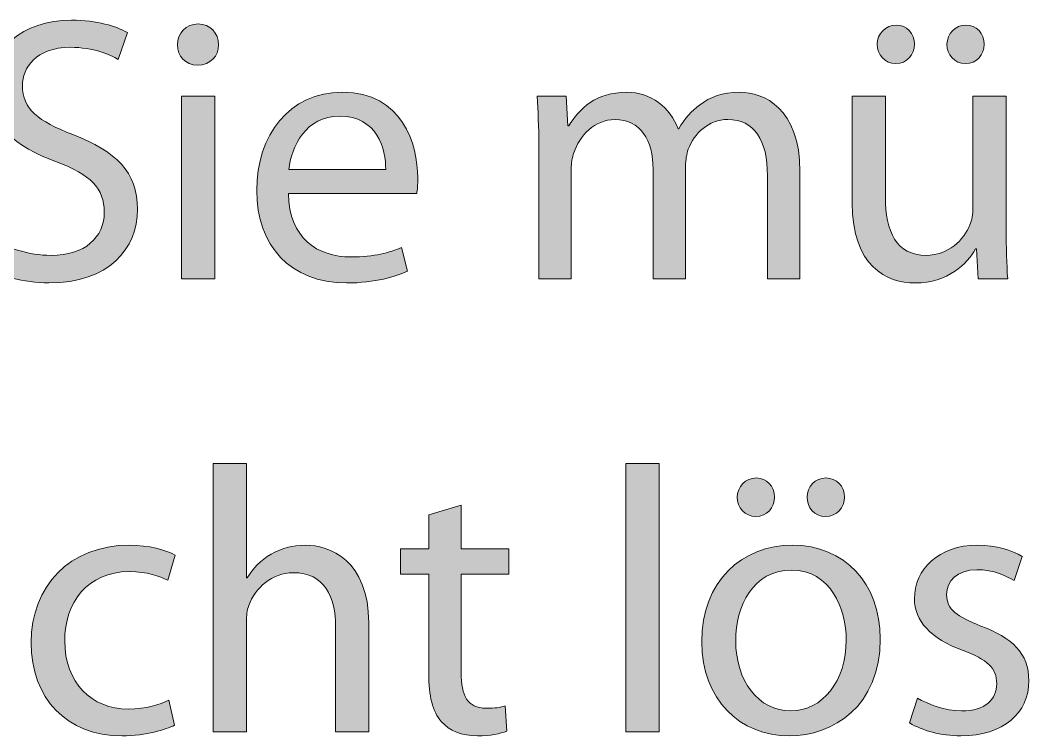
# Model space of a CAD drawing. Header units: inches. Extents: x 0 to 395, y 0 to 191.
# Drawn here: x 340 to 352.84, y 0.04 to 9.15 of the extents above; entities that cross this region are included whole.
import ezdxf

# ---------------------------------------------------------------- set-up
doc = ezdxf.new("R2010")
doc.units = ezdxf.units.IN
doc.header["$MEASUREMENT"] = 0
doc.layers.add('Template', color=7, linetype='Continuous')

# ---------------------------------------------------------------- blocks, each defined once
blk = doc.blocks.new('block 34')
at = {"layer": 'Template', "true_color": 0xf6921e}
h = blk.add_hatch(color=30, dxfattribs=at)
h.dxf.hatch_style = 2
edge = h.paths.add_edge_path()
edge.add_spline(control_points=[(339.652, 6.366), (339.839, 6.246), (340.108, 6.155), (340.396, 6.155), (340.823, 6.155), (341.073, 6.38), (341.073, 6.707), (341.073, 7.005), (340.9, 7.182), (340.463, 7.346), (339.935, 7.538), (339.609, 7.816), (339.609, 8.268), (339.609, 8.772), (340.026, 9.146), (340.655, 9.146), (340.982, 9.146), (341.227, 9.069), (341.366, 8.988), (341.366, 8.988), (341.25, 8.647), (341.25, 8.647), (341.15, 8.709), (340.934, 8.801), (340.641, 8.801), (340.199, 8.801), (340.031, 8.536), (340.031, 8.315), (340.031, 8.013), (340.228, 7.864), (340.674, 7.691), (341.222, 7.48), (341.496, 7.216), (341.496, 6.741), (341.496, 6.241), (341.131, 5.804), (340.367, 5.804), (340.055, 5.804), (339.714, 5.9), (339.541, 6.015), (339.541, 6.015), (339.652, 6.366), (339.652, 6.366)], knot_values=[0, 0, 0, 0, 1, 1, 1, 2, 2, 2, 3, 3, 3, 4, 4, 4, 5, 5, 5, 6, 6, 6, 7, 7, 7, 8, 8, 8, 9, 9, 9, 10, 10, 10, 11, 11, 11, 12, 12, 12, 13, 13, 13, 14, 14, 14, 14], degree=3, periodic=1)
h = blk.add_hatch(color=30, dxfattribs=at)
h.dxf.hatch_style = 2
edge = h.paths.add_edge_path()
edge.add_spline(control_points=[(342.527, 8.834), (342.527, 8.69), (342.426, 8.575), (342.259, 8.575), (342.105, 8.575), (342.004, 8.69), (342.004, 8.834), (342.004, 8.978), (342.109, 9.098), (342.268, 9.098), (342.421, 9.098), (342.527, 8.983), (342.527, 8.834)], knot_values=[0, 0, 0, 0, 1, 1, 1, 2, 2, 2, 3, 3, 3, 4, 4, 4, 4], degree=3, periodic=1)
h.paths.add_polyline_path([(342.057, 5.857), (342.057, 8.181), (342.479, 8.181), (342.479, 5.857)])
h = blk.add_hatch(color=30, dxfattribs=at)
h.dxf.hatch_style = 2
edge = h.paths.add_edge_path()
edge.add_spline(control_points=[(352.55, 6.496), (352.55, 6.251), (352.555, 6.04), (352.569, 5.857), (352.569, 5.857), (352.195, 5.857), (352.195, 5.857), (352.195, 5.857), (352.17, 6.236), (352.17, 6.236), (352.17, 6.236), (352.161, 6.236), (352.161, 6.236), (352.055, 6.049), (351.806, 5.804), (351.392, 5.804), (351.028, 5.804), (350.591, 6.011), (350.591, 6.822), (350.591, 6.822), (350.591, 8.181), (350.591, 8.181), (350.591, 8.181), (351.013, 8.181), (351.013, 8.181), (351.013, 8.181), (351.013, 6.899), (351.013, 6.899), (351.013, 6.457), (351.152, 6.155), (351.532, 6.155), (351.815, 6.155), (352.012, 6.352), (352.089, 6.544), (352.113, 6.601), (352.127, 6.678), (352.127, 6.76), (352.127, 6.76), (352.127, 8.181), (352.127, 8.181), (352.127, 8.181), (352.55, 8.181), (352.55, 8.181), (352.55, 8.181), (352.55, 6.496), (352.55, 6.496)], knot_values=[0, 0, 0, 0, 1, 1, 1, 2, 2, 2, 3, 3, 3, 4, 4, 4, 5, 5, 5, 6, 6, 6, 7, 7, 7, 8, 8, 8, 9, 9, 9, 10, 10, 10, 11, 11, 11, 12, 12, 12, 13, 13, 13, 14, 14, 14, 15, 15, 15, 15], degree=3, periodic=1)
edge = h.paths.add_edge_path()
edge.add_spline(control_points=[(350.908, 8.839), (350.908, 8.973), (351.013, 9.084), (351.152, 9.084), (351.282, 9.084), (351.383, 8.978), (351.383, 8.839), (351.383, 8.709), (351.287, 8.594), (351.143, 8.594), (351.008, 8.594), (350.908, 8.709), (350.908, 8.839)], knot_values=[0, 0, 0, 0, 1, 1, 1, 2, 2, 2, 3, 3, 3, 4, 4, 4, 4], degree=3, periodic=1)
edge = h.paths.add_edge_path()
edge.add_spline(control_points=[(351.796, 8.839), (351.796, 8.973), (351.901, 9.084), (352.036, 9.084), (352.17, 9.084), (352.271, 8.978), (352.271, 8.839), (352.271, 8.709), (352.175, 8.594), (352.031, 8.594), (351.892, 8.594), (351.796, 8.709), (351.796, 8.839)], knot_values=[0, 0, 0, 0, 1, 1, 1, 2, 2, 2, 3, 3, 3, 4, 4, 4, 4], degree=3, periodic=1)
h = blk.add_hatch(color=30, dxfattribs=at)
h.dxf.hatch_style = 2
edge = h.paths.add_edge_path()
edge.add_spline(control_points=[(343.415, 6.942), (343.425, 6.371), (343.785, 6.135), (344.212, 6.135), (344.514, 6.135), (344.702, 6.188), (344.855, 6.256), (344.855, 6.256), (344.932, 5.953), (344.932, 5.953), (344.783, 5.886), (344.524, 5.804), (344.154, 5.804), (343.439, 5.804), (343.012, 6.28), (343.012, 6.98), (343.012, 7.682), (343.425, 8.229), (344.102, 8.229), (344.865, 8.229), (345.062, 7.566), (345.062, 7.139), (345.062, 7.052), (345.057, 6.99), (345.048, 6.942), (345.048, 6.942), (343.415, 6.942), (343.415, 6.942)], knot_values=[0, 0, 0, 0, 1, 1, 1, 2, 2, 2, 3, 3, 3, 4, 4, 4, 5, 5, 5, 6, 6, 6, 7, 7, 7, 8, 8, 8, 9, 9, 9, 9], degree=3, periodic=1)
edge = h.paths.add_edge_path()
edge.add_spline(control_points=[(344.654, 7.245), (344.658, 7.509), (344.543, 7.926), (344.068, 7.926), (343.636, 7.926), (343.453, 7.538), (343.42, 7.245), (343.42, 7.245), (344.654, 7.245), (344.654, 7.245)], knot_values=[0, 0, 0, 0, 1, 1, 1, 2, 2, 2, 3, 3, 3, 3], degree=3, periodic=1)
h = blk.add_hatch(color=30, dxfattribs=at)
h.dxf.hatch_style = 2
edge = h.paths.add_edge_path()
edge.add_spline(control_points=[(346.602, 7.552), (346.602, 7.797), (346.592, 7.989), (346.583, 8.181), (346.583, 8.181), (346.952, 8.181), (346.952, 8.181), (346.952, 8.181), (346.971, 7.802), (346.971, 7.802), (346.971, 7.802), (346.986, 7.802), (346.986, 7.802), (347.116, 8.023), (347.332, 8.229), (347.721, 8.229), (348.033, 8.229), (348.273, 8.037), (348.374, 7.763), (348.374, 7.763), (348.383, 7.763), (348.383, 7.763), (348.456, 7.898), (348.551, 7.994), (348.647, 8.066), (348.787, 8.171), (348.935, 8.229), (349.156, 8.229), (349.468, 8.229), (349.925, 8.027), (349.925, 7.221), (349.925, 7.221), (349.925, 5.857), (349.925, 5.857), (349.925, 5.857), (349.512, 5.857), (349.512, 5.857), (349.512, 5.857), (349.512, 7.168), (349.512, 7.168), (349.512, 7.619), (349.344, 7.883), (349.007, 7.883), (348.763, 7.883), (348.58, 7.706), (348.503, 7.504), (348.484, 7.441), (348.47, 7.369), (348.47, 7.293), (348.47, 7.293), (348.47, 5.857), (348.47, 5.857), (348.47, 5.857), (348.057, 5.857), (348.057, 5.857), (348.057, 5.857), (348.057, 7.25), (348.057, 7.25), (348.057, 7.619), (347.893, 7.883), (347.572, 7.883), (347.312, 7.883), (347.116, 7.672), (347.049, 7.461), (347.024, 7.403), (347.015, 7.326), (347.015, 7.254), (347.015, 7.254), (347.015, 5.857), (347.015, 5.857), (347.015, 5.857), (346.602, 5.857), (346.602, 5.857), (346.602, 5.857), (346.602, 7.552), (346.602, 7.552)], knot_values=[0, 0, 0, 0, 1, 1, 1, 2, 2, 2, 3, 3, 3, 4, 4, 4, 5, 5, 5, 6, 6, 6, 7, 7, 7, 8, 8, 8, 9, 9, 9, 10, 10, 10, 11, 11, 11, 12, 12, 12, 13, 13, 13, 14, 14, 14, 15, 15, 15, 16, 16, 16, 17, 17, 17, 18, 18, 18, 19, 19, 19, 20, 20, 20, 21, 21, 21, 22, 22, 22, 23, 23, 23, 24, 24, 24, 25, 25, 25, 25], degree=3, periodic=1)
h = blk.add_hatch(color=30, dxfattribs=at)
h.dxf.hatch_style = 2
edge = h.paths.add_edge_path()
edge.add_spline(control_points=[(342.46, 3.506), (342.46, 3.506), (342.882, 3.506), (342.882, 3.506), (342.882, 3.506), (342.882, 2.052), (342.882, 2.052), (342.882, 2.052), (342.892, 2.052), (342.892, 2.052), (342.959, 2.171), (343.065, 2.282), (343.195, 2.354), (343.319, 2.426), (343.468, 2.469), (343.627, 2.469), (343.939, 2.469), (344.438, 2.277), (344.438, 1.48), (344.438, 1.48), (344.438, 0.097), (344.438, 0.097), (344.438, 0.097), (344.016, 0.097), (344.016, 0.097), (344.016, 0.097), (344.016, 1.432), (344.016, 1.432), (344.016, 1.807), (343.876, 2.119), (343.478, 2.119), (343.204, 2.119), (342.993, 1.926), (342.911, 1.701), (342.887, 1.638), (342.882, 1.576), (342.882, 1.499), (342.882, 1.499), (342.882, 0.097), (342.882, 0.097), (342.882, 0.097), (342.46, 0.097), (342.46, 0.097), (342.46, 0.097), (342.46, 3.506), (342.46, 3.506)], knot_values=[0, 0, 0, 0, 1, 1, 1, 2, 2, 2, 3, 3, 3, 4, 4, 4, 5, 5, 5, 6, 6, 6, 7, 7, 7, 8, 8, 8, 9, 9, 9, 10, 10, 10, 11, 11, 11, 12, 12, 12, 13, 13, 13, 14, 14, 14, 15, 15, 15, 15], degree=3, periodic=1)
h = blk.add_hatch(color=30, dxfattribs=at)
h.dxf.hatch_style = 2
h.paths.add_polyline_path([(347.711, 3.506), (348.133, 3.506), (348.133, 0.097), (347.711, 0.097)])
h = blk.add_hatch(color=30, dxfattribs=at)
h.dxf.hatch_style = 2
edge = h.paths.add_edge_path()
edge.add_spline(control_points=[(350.947, 1.278), (350.947, 0.419), (350.347, 0.044), (349.789, 0.044), (349.165, 0.044), (348.675, 0.505), (348.675, 1.24), (348.675, 2.013), (349.189, 2.469), (349.828, 2.469), (350.495, 2.469), (350.947, 1.984), (350.947, 1.278)], knot_values=[0, 0, 0, 0, 1, 1, 1, 2, 2, 2, 3, 3, 3, 4, 4, 4, 4], degree=3, periodic=1)
edge = h.paths.add_edge_path()
edge.add_spline(control_points=[(349.108, 1.254), (349.108, 0.746), (349.396, 0.361), (349.809, 0.361), (350.212, 0.361), (350.514, 0.741), (350.514, 1.264), (350.514, 1.658), (350.318, 2.152), (349.818, 2.152), (349.324, 2.152), (349.108, 1.691), (349.108, 1.254)], knot_values=[0, 0, 0, 0, 1, 1, 1, 2, 2, 2, 3, 3, 3, 4, 4, 4, 4], degree=3, periodic=1)
edge = h.paths.add_edge_path()
edge.add_spline(control_points=[(349.127, 3.079), (349.127, 3.213), (349.233, 3.324), (349.372, 3.324), (349.501, 3.324), (349.602, 3.218), (349.602, 3.079), (349.602, 2.949), (349.506, 2.834), (349.362, 2.834), (349.228, 2.834), (349.127, 2.949), (349.127, 3.079)], knot_values=[0, 0, 0, 0, 1, 1, 1, 2, 2, 2, 3, 3, 3, 4, 4, 4, 4], degree=3, periodic=1)
edge = h.paths.add_edge_path()
edge.add_spline(control_points=[(350.015, 3.079), (350.015, 3.213), (350.121, 3.324), (350.255, 3.324), (350.39, 3.324), (350.491, 3.218), (350.491, 3.079), (350.491, 2.949), (350.394, 2.834), (350.25, 2.834), (350.111, 2.834), (350.015, 2.949), (350.015, 3.079)], knot_values=[0, 0, 0, 0, 1, 1, 1, 2, 2, 2, 3, 3, 3, 4, 4, 4, 4], degree=3, periodic=1)
h = blk.add_hatch(color=30, dxfattribs=at)
h.dxf.hatch_style = 2
edge = h.paths.add_edge_path()
edge.add_spline(control_points=[(345.614, 2.978), (345.614, 2.978), (345.614, 2.421), (345.614, 2.421), (345.614, 2.421), (346.219, 2.421), (346.219, 2.421), (346.219, 2.421), (346.219, 2.099), (346.219, 2.099), (346.219, 2.099), (345.614, 2.099), (345.614, 2.099), (345.614, 2.099), (345.614, 0.846), (345.614, 0.846), (345.614, 0.558), (345.695, 0.395), (345.93, 0.395), (346.046, 0.395), (346.113, 0.404), (346.176, 0.424), (346.176, 0.424), (346.195, 0.102), (346.195, 0.102), (346.113, 0.073), (345.983, 0.044), (345.82, 0.044), (345.623, 0.044), (345.465, 0.112), (345.364, 0.222), (345.249, 0.352), (345.201, 0.558), (345.201, 0.832), (345.201, 0.832), (345.201, 2.099), (345.201, 2.099), (345.201, 2.099), (344.841, 2.099), (344.841, 2.099), (344.841, 2.099), (344.841, 2.421), (344.841, 2.421), (344.841, 2.421), (345.201, 2.421), (345.201, 2.421), (345.201, 2.421), (345.201, 2.853), (345.201, 2.853), (345.201, 2.853), (345.614, 2.978), (345.614, 2.978)], knot_values=[0, 0, 0, 0, 1, 1, 1, 2, 2, 2, 3, 3, 3, 4, 4, 4, 5, 5, 5, 6, 6, 6, 7, 7, 7, 8, 8, 8, 9, 9, 9, 10, 10, 10, 11, 11, 11, 12, 12, 12, 13, 13, 13, 14, 14, 14, 15, 15, 15, 16, 16, 16, 17, 17, 17, 17], degree=3, periodic=1)
h = blk.add_hatch(color=30, dxfattribs=at)
h.dxf.hatch_style = 2
edge = h.paths.add_edge_path()
edge.add_spline(control_points=[(341.966, 0.179), (341.855, 0.126), (341.611, 0.044), (341.299, 0.044), (340.597, 0.044), (340.141, 0.52), (340.141, 1.23), (340.141, 1.946), (340.631, 2.469), (341.39, 2.469), (341.639, 2.469), (341.86, 2.407), (341.976, 2.344), (341.976, 2.344), (341.88, 2.023), (341.88, 2.023), (341.779, 2.075), (341.62, 2.133), (341.39, 2.133), (340.857, 2.133), (340.569, 1.735), (340.569, 1.254), (340.569, 0.717), (340.914, 0.385), (341.375, 0.385), (341.616, 0.385), (341.774, 0.443), (341.894, 0.496), (341.894, 0.496), (341.966, 0.179), (341.966, 0.179)], knot_values=[0, 0, 0, 0, 1, 1, 1, 2, 2, 2, 3, 3, 3, 4, 4, 4, 5, 5, 5, 6, 6, 6, 7, 7, 7, 8, 8, 8, 9, 9, 9, 10, 10, 10, 10], degree=3, periodic=1)
h = blk.add_hatch(color=30, dxfattribs=at)
h.dxf.hatch_style = 2
edge = h.paths.add_edge_path()
edge.add_spline(control_points=[(351.421, 0.524), (351.551, 0.448), (351.772, 0.361), (351.983, 0.361), (352.285, 0.361), (352.429, 0.51), (352.429, 0.707), (352.429, 0.908), (352.309, 1.014), (352.002, 1.13), (351.58, 1.283), (351.382, 1.509), (351.382, 1.787), (351.382, 2.162), (351.69, 2.469), (352.185, 2.469), (352.42, 2.469), (352.626, 2.407), (352.751, 2.325), (352.751, 2.325), (352.65, 2.018), (352.65, 2.018), (352.559, 2.075), (352.391, 2.157), (352.175, 2.157), (351.925, 2.157), (351.791, 2.013), (351.791, 1.84), (351.791, 1.648), (351.925, 1.562), (352.228, 1.441), (352.626, 1.293), (352.838, 1.091), (352.838, 0.746), (352.838, 0.332), (352.516, 0.044), (351.973, 0.044), (351.719, 0.044), (351.484, 0.112), (351.32, 0.208), (351.32, 0.208), (351.421, 0.524), (351.421, 0.524)], knot_values=[0, 0, 0, 0, 1, 1, 1, 2, 2, 2, 3, 3, 3, 4, 4, 4, 5, 5, 5, 6, 6, 6, 7, 7, 7, 8, 8, 8, 9, 9, 9, 10, 10, 10, 11, 11, 11, 12, 12, 12, 13, 13, 13, 14, 14, 14, 14], degree=3, periodic=1)
at = {"layer": 'Template', "lineweight": 0}
for points in [[(342.057, 5.857), (342.057, 8.181), (342.479, 8.181), (342.479, 5.857), (342.057, 5.857)], [(347.711, 3.506), (348.133, 3.506), (348.133, 0.097), (347.711, 0.097), (347.711, 3.506)]]:
    blk.add_lwpolyline(points, dxfattribs=at)
for points, knots in [([(339.652, 6.366), (339.839, 6.246), (340.108, 6.155), (340.396, 6.155), (340.823, 6.155), (341.073, 6.38), (341.073, 6.707), (341.073, 7.005), (340.9, 7.182), (340.463, 7.346), (339.935, 7.538), (339.609, 7.816), (339.609, 8.268), (339.609, 8.772), (340.026, 9.146), (340.655, 9.146), (340.982, 9.146), (341.227, 9.069), (341.366, 8.988), (341.366, 8.988), (341.25, 8.647), (341.25, 8.647), (341.15, 8.709), (340.934, 8.801), (340.641, 8.801), (340.199, 8.801), (340.031, 8.536), (340.031, 8.315), (340.031, 8.013), (340.228, 7.864), (340.674, 7.691), (341.222, 7.48), (341.496, 7.216), (341.496, 6.741), (341.496, 6.241), (341.131, 5.804), (340.367, 5.804), (340.055, 5.804), (339.714, 5.9), (339.541, 6.015), (339.541, 6.015), (339.652, 6.366), (339.652, 6.366)], [0, 0, 0, 0, 1, 1, 1, 2, 2, 2, 3, 3, 3, 4, 4, 4, 5, 5, 5, 6, 6, 6, 7, 7, 7, 8, 8, 8, 9, 9, 9, 10, 10, 10, 11, 11, 11, 12, 12, 12, 13, 13, 13, 14, 14, 14, 14]), ([(342.527, 8.834), (342.527, 8.69), (342.426, 8.575), (342.259, 8.575), (342.105, 8.575), (342.004, 8.69), (342.004, 8.834), (342.004, 8.978), (342.109, 9.098), (342.268, 9.098), (342.421, 9.098), (342.527, 8.983), (342.527, 8.834)], [0, 0, 0, 0, 1, 1, 1, 2, 2, 2, 3, 3, 3, 4, 4, 4, 4]), ([(350.908, 8.839), (350.908, 8.973), (351.013, 9.084), (351.152, 9.084), (351.282, 9.084), (351.383, 8.978), (351.383, 8.839), (351.383, 8.709), (351.287, 8.594), (351.143, 8.594), (351.008, 8.594), (350.908, 8.709), (350.908, 8.839)], [0, 0, 0, 0, 1, 1, 1, 2, 2, 2, 3, 3, 3, 4, 4, 4, 4]), ([(351.796, 8.839), (351.796, 8.973), (351.901, 9.084), (352.036, 9.084), (352.17, 9.084), (352.271, 8.978), (352.271, 8.839), (352.271, 8.709), (352.175, 8.594), (352.031, 8.594), (351.892, 8.594), (351.796, 8.709), (351.796, 8.839)], [0, 0, 0, 0, 1, 1, 1, 2, 2, 2, 3, 3, 3, 4, 4, 4, 4]), ([(343.415, 6.942), (343.425, 6.371), (343.785, 6.135), (344.212, 6.135), (344.514, 6.135), (344.702, 6.188), (344.855, 6.256), (344.855, 6.256), (344.932, 5.953), (344.932, 5.953), (344.783, 5.886), (344.524, 5.804), (344.154, 5.804), (343.439, 5.804), (343.012, 6.28), (343.012, 6.98), (343.012, 7.682), (343.425, 8.229), (344.102, 8.229), (344.865, 8.229), (345.062, 7.566), (345.062, 7.139), (345.062, 7.052), (345.057, 6.99), (345.048, 6.942), (345.048, 6.942), (343.415, 6.942), (343.415, 6.942)], [0, 0, 0, 0, 1, 1, 1, 2, 2, 2, 3, 3, 3, 4, 4, 4, 5, 5, 5, 6, 6, 6, 7, 7, 7, 8, 8, 8, 9, 9, 9, 9]), ([(346.602, 7.552), (346.602, 7.797), (346.592, 7.989), (346.583, 8.181), (346.583, 8.181), (346.952, 8.181), (346.952, 8.181), (346.952, 8.181), (346.971, 7.802), (346.971, 7.802), (346.971, 7.802), (346.986, 7.802), (346.986, 7.802), (347.116, 8.023), (347.332, 8.229), (347.721, 8.229), (348.033, 8.229), (348.273, 8.037), (348.374, 7.763), (348.374, 7.763), (348.383, 7.763), (348.383, 7.763), (348.456, 7.898), (348.551, 7.994), (348.647, 8.066), (348.787, 8.171), (348.935, 8.229), (349.156, 8.229), (349.468, 8.229), (349.925, 8.027), (349.925, 7.221), (349.925, 7.221), (349.925, 5.857), (349.925, 5.857), (349.925, 5.857), (349.512, 5.857), (349.512, 5.857), (349.512, 5.857), (349.512, 7.168), (349.512, 7.168), (349.512, 7.619), (349.344, 7.883), (349.007, 7.883), (348.763, 7.883), (348.58, 7.706), (348.503, 7.504), (348.484, 7.441), (348.47, 7.369), (348.47, 7.293), (348.47, 7.293), (348.47, 5.857), (348.47, 5.857), (348.47, 5.857), (348.057, 5.857), (348.057, 5.857), (348.057, 5.857), (348.057, 7.25), (348.057, 7.25), (348.057, 7.619), (347.893, 7.883), (347.572, 7.883), (347.312, 7.883), (347.116, 7.672), (347.049, 7.461), (347.024, 7.403), (347.015, 7.326), (347.015, 7.254), (347.015, 7.254), (347.015, 5.857), (347.015, 5.857), (347.015, 5.857), (346.602, 5.857), (346.602, 5.857), (346.602, 5.857), (346.602, 7.552), (346.602, 7.552)], [0, 0, 0, 0, 1, 1, 1, 2, 2, 2, 3, 3, 3, 4, 4, 4, 5, 5, 5, 6, 6, 6, 7, 7, 7, 8, 8, 8, 9, 9, 9, 10, 10, 10, 11, 11, 11, 12, 12, 12, 13, 13, 13, 14, 14, 14, 15, 15, 15, 16, 16, 16, 17, 17, 17, 18, 18, 18, 19, 19, 19, 20, 20, 20, 21, 21, 21, 22, 22, 22, 23, 23, 23, 24, 24, 24, 25, 25, 25, 25]), ([(352.55, 6.496), (352.55, 6.251), (352.555, 6.04), (352.569, 5.857), (352.569, 5.857), (352.195, 5.857), (352.195, 5.857), (352.195, 5.857), (352.17, 6.236), (352.17, 6.236), (352.17, 6.236), (352.161, 6.236), (352.161, 6.236), (352.055, 6.049), (351.806, 5.804), (351.392, 5.804), (351.028, 5.804), (350.591, 6.011), (350.591, 6.822), (350.591, 6.822), (350.591, 8.181), (350.591, 8.181), (350.591, 8.181), (351.013, 8.181), (351.013, 8.181), (351.013, 8.181), (351.013, 6.899), (351.013, 6.899), (351.013, 6.457), (351.152, 6.155), (351.532, 6.155), (351.815, 6.155), (352.012, 6.352), (352.089, 6.544), (352.113, 6.601), (352.127, 6.678), (352.127, 6.76), (352.127, 6.76), (352.127, 8.181), (352.127, 8.181), (352.127, 8.181), (352.55, 8.181), (352.55, 8.181), (352.55, 8.181), (352.55, 6.496), (352.55, 6.496)], [0, 0, 0, 0, 1, 1, 1, 2, 2, 2, 3, 3, 3, 4, 4, 4, 5, 5, 5, 6, 6, 6, 7, 7, 7, 8, 8, 8, 9, 9, 9, 10, 10, 10, 11, 11, 11, 12, 12, 12, 13, 13, 13, 14, 14, 14, 15, 15, 15, 15]), ([(344.654, 7.245), (344.658, 7.509), (344.543, 7.926), (344.068, 7.926), (343.636, 7.926), (343.453, 7.538), (343.42, 7.245), (343.42, 7.245), (344.654, 7.245), (344.654, 7.245)], [0, 0, 0, 0, 1, 1, 1, 2, 2, 2, 3, 3, 3, 3]), ([(342.46, 3.506), (342.46, 3.506), (342.882, 3.506), (342.882, 3.506), (342.882, 3.506), (342.882, 2.052), (342.882, 2.052), (342.882, 2.052), (342.892, 2.052), (342.892, 2.052), (342.959, 2.171), (343.065, 2.282), (343.195, 2.354), (343.319, 2.426), (343.468, 2.469), (343.627, 2.469), (343.939, 2.469), (344.438, 2.277), (344.438, 1.48), (344.438, 1.48), (344.438, 0.097), (344.438, 0.097), (344.438, 0.097), (344.016, 0.097), (344.016, 0.097), (344.016, 0.097), (344.016, 1.432), (344.016, 1.432), (344.016, 1.807), (343.876, 2.119), (343.478, 2.119), (343.204, 2.119), (342.993, 1.926), (342.911, 1.701), (342.887, 1.638), (342.882, 1.576), (342.882, 1.499), (342.882, 1.499), (342.882, 0.097), (342.882, 0.097), (342.882, 0.097), (342.46, 0.097), (342.46, 0.097), (342.46, 0.097), (342.46, 3.506), (342.46, 3.506)], [0, 0, 0, 0, 1, 1, 1, 2, 2, 2, 3, 3, 3, 4, 4, 4, 5, 5, 5, 6, 6, 6, 7, 7, 7, 8, 8, 8, 9, 9, 9, 10, 10, 10, 11, 11, 11, 12, 12, 12, 13, 13, 13, 14, 14, 14, 15, 15, 15, 15]), ([(349.127, 3.079), (349.127, 3.213), (349.233, 3.324), (349.372, 3.324), (349.501, 3.324), (349.602, 3.218), (349.602, 3.079), (349.602, 2.949), (349.506, 2.834), (349.362, 2.834), (349.228, 2.834), (349.127, 2.949), (349.127, 3.079)], [0, 0, 0, 0, 1, 1, 1, 2, 2, 2, 3, 3, 3, 4, 4, 4, 4]), ([(350.015, 3.079), (350.015, 3.213), (350.121, 3.324), (350.255, 3.324), (350.39, 3.324), (350.491, 3.218), (350.491, 3.079), (350.491, 2.949), (350.394, 2.834), (350.25, 2.834), (350.111, 2.834), (350.015, 2.949), (350.015, 3.079)], [0, 0, 0, 0, 1, 1, 1, 2, 2, 2, 3, 3, 3, 4, 4, 4, 4]), ([(345.614, 2.978), (345.614, 2.978), (345.614, 2.421), (345.614, 2.421), (345.614, 2.421), (346.219, 2.421), (346.219, 2.421), (346.219, 2.421), (346.219, 2.099), (346.219, 2.099), (346.219, 2.099), (345.614, 2.099), (345.614, 2.099), (345.614, 2.099), (345.614, 0.846), (345.614, 0.846), (345.614, 0.558), (345.695, 0.395), (345.93, 0.395), (346.046, 0.395), (346.113, 0.404), (346.176, 0.424), (346.176, 0.424), (346.195, 0.102), (346.195, 0.102), (346.113, 0.073), (345.983, 0.044), (345.82, 0.044), (345.623, 0.044), (345.465, 0.112), (345.364, 0.222), (345.249, 0.352), (345.201, 0.558), (345.201, 0.832), (345.201, 0.832), (345.201, 2.099), (345.201, 2.099), (345.201, 2.099), (344.841, 2.099), (344.841, 2.099), (344.841, 2.099), (344.841, 2.421), (344.841, 2.421), (344.841, 2.421), (345.201, 2.421), (345.201, 2.421), (345.201, 2.421), (345.201, 2.853), (345.201, 2.853), (345.201, 2.853), (345.614, 2.978), (345.614, 2.978)], [0, 0, 0, 0, 1, 1, 1, 2, 2, 2, 3, 3, 3, 4, 4, 4, 5, 5, 5, 6, 6, 6, 7, 7, 7, 8, 8, 8, 9, 9, 9, 10, 10, 10, 11, 11, 11, 12, 12, 12, 13, 13, 13, 14, 14, 14, 15, 15, 15, 16, 16, 16, 17, 17, 17, 17]), ([(341.966, 0.179), (341.855, 0.126), (341.611, 0.044), (341.299, 0.044), (340.597, 0.044), (340.141, 0.52), (340.141, 1.23), (340.141, 1.946), (340.631, 2.469), (341.39, 2.469), (341.639, 2.469), (341.86, 2.407), (341.976, 2.344), (341.976, 2.344), (341.88, 2.023), (341.88, 2.023), (341.779, 2.075), (341.62, 2.133), (341.39, 2.133), (340.857, 2.133), (340.569, 1.735), (340.569, 1.254), (340.569, 0.717), (340.914, 0.385), (341.375, 0.385), (341.616, 0.385), (341.774, 0.443), (341.894, 0.496), (341.894, 0.496), (341.966, 0.179), (341.966, 0.179)], [0, 0, 0, 0, 1, 1, 1, 2, 2, 2, 3, 3, 3, 4, 4, 4, 5, 5, 5, 6, 6, 6, 7, 7, 7, 8, 8, 8, 9, 9, 9, 10, 10, 10, 10]), ([(350.947, 1.278), (350.947, 0.419), (350.347, 0.044), (349.789, 0.044), (349.165, 0.044), (348.675, 0.505), (348.675, 1.24), (348.675, 2.013), (349.189, 2.469), (349.828, 2.469), (350.495, 2.469), (350.947, 1.984), (350.947, 1.278)], [0, 0, 0, 0, 1, 1, 1, 2, 2, 2, 3, 3, 3, 4, 4, 4, 4]), ([(351.421, 0.524), (351.551, 0.448), (351.772, 0.361), (351.983, 0.361), (352.285, 0.361), (352.429, 0.51), (352.429, 0.707), (352.429, 0.908), (352.309, 1.014), (352.002, 1.13), (351.58, 1.283), (351.382, 1.509), (351.382, 1.787), (351.382, 2.162), (351.69, 2.469), (352.185, 2.469), (352.42, 2.469), (352.626, 2.407), (352.751, 2.325), (352.751, 2.325), (352.65, 2.018), (352.65, 2.018), (352.559, 2.075), (352.391, 2.157), (352.175, 2.157), (351.925, 2.157), (351.791, 2.013), (351.791, 1.84), (351.791, 1.648), (351.925, 1.562), (352.228, 1.441), (352.626, 1.293), (352.838, 1.091), (352.838, 0.746), (352.838, 0.332), (352.516, 0.044), (351.973, 0.044), (351.719, 0.044), (351.484, 0.112), (351.32, 0.208), (351.32, 0.208), (351.421, 0.524), (351.421, 0.524)], [0, 0, 0, 0, 1, 1, 1, 2, 2, 2, 3, 3, 3, 4, 4, 4, 5, 5, 5, 6, 6, 6, 7, 7, 7, 8, 8, 8, 9, 9, 9, 10, 10, 10, 11, 11, 11, 12, 12, 12, 13, 13, 13, 14, 14, 14, 14]), ([(349.108, 1.254), (349.108, 0.746), (349.396, 0.361), (349.809, 0.361), (350.212, 0.361), (350.514, 0.741), (350.514, 1.264), (350.514, 1.658), (350.318, 2.152), (349.818, 2.152), (349.324, 2.152), (349.108, 1.691), (349.108, 1.254)], [0, 0, 0, 0, 1, 1, 1, 2, 2, 2, 3, 3, 3, 4, 4, 4, 4])]:
    blk.add_open_spline(points, degree=3, knots=knots, dxfattribs=at)

msp = doc.modelspace()

# ---------------------------------------------------------------- block references
at = {"layer": 'Template'}
msp.add_blockref('block 34', (0, 0), dxfattribs=at)

doc.saveas('drawing.dxf')
